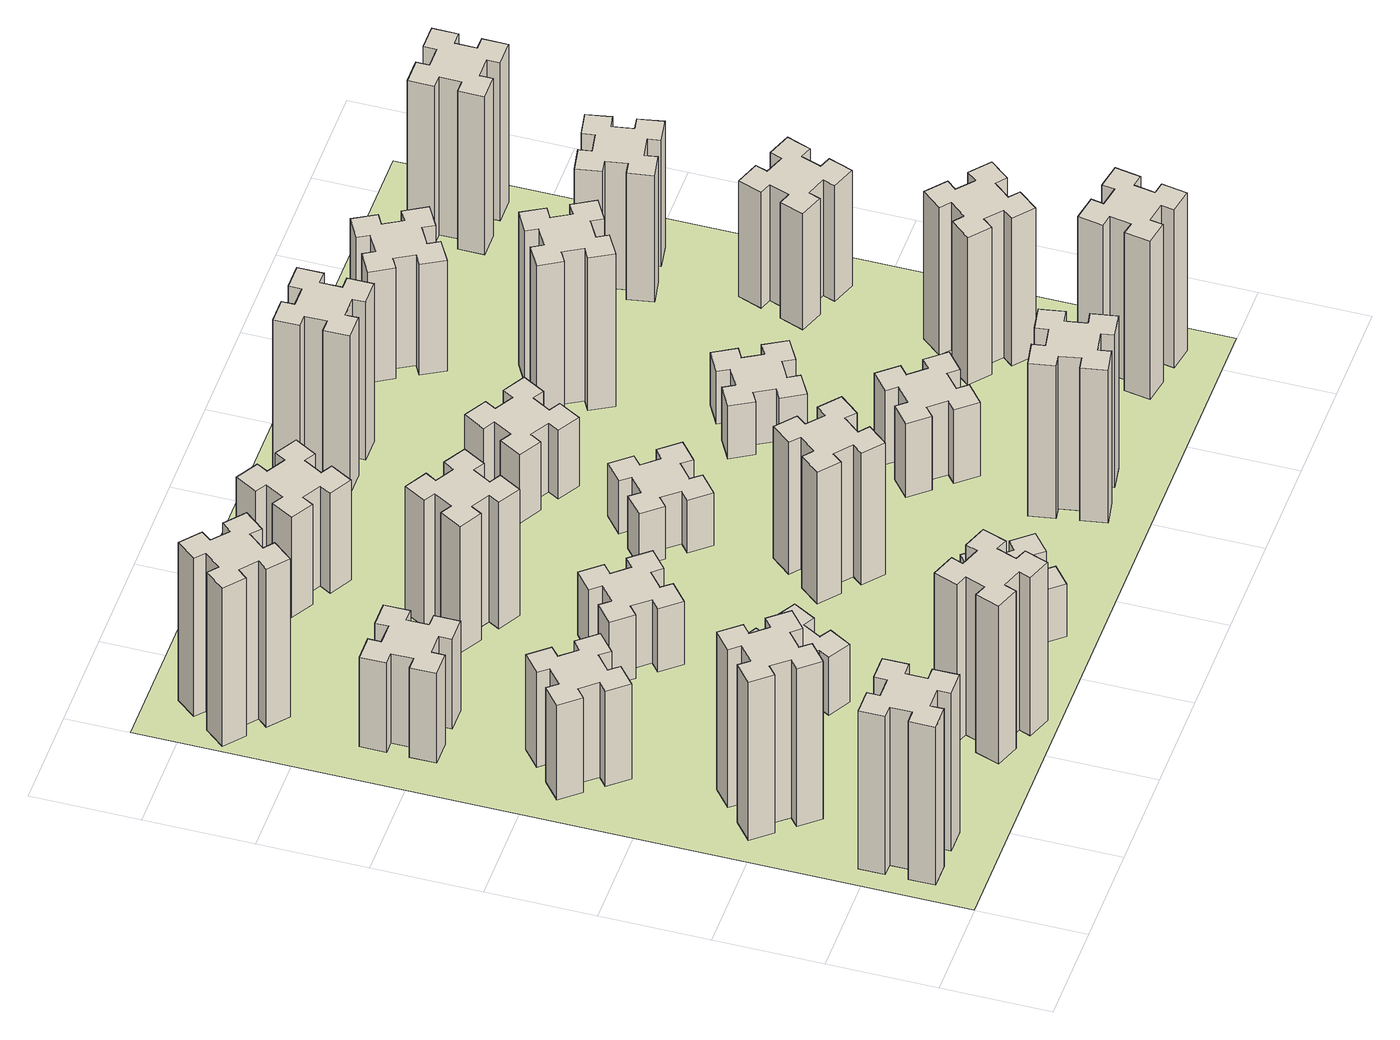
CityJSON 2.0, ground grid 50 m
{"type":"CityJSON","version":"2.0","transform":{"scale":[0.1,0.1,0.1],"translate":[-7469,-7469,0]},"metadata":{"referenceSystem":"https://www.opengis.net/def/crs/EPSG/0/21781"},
"CityObjects":{
"building1":{"type":"Building","attributes":{"class":"1000","function":"1000","usage":"1000","yearOfConstruction":2016,"roofType":"1000","measuredHeight":90,"storeysAboveGround":30,"storeysBelowGround":0},"geometry":[{"type":"Solid","lod":"1","boundaries":[[[[0,1,2,3,4,5,6,7,8,9,10,11,12,13,14,15,16,17,18,19]],[[17,16,20,21]],[[16,15,22,20]],[[15,14,23,22]],[[14,13,24,23]],[[13,12,25,24]],[[12,11,26,25]],[[11,10,27,26]],[[10,9,28,27]],[[9,8,29,28]],[[8,7,30,29]],[[7,6,31,30]],[[6,5,32,31]],[[5,4,33,32]],[[4,3,34,33]],[[3,2,35,34]],[[2,1,36,35]],[[1,0,37,36]],[[0,19,38,37]],[[19,18,39,38]],[[18,17,21,39]],[[24,25,26,27,28,29,30,31,32,33,34,35,36,37,38,39,21,20,22,23]]]]}]},
"building2":{"type":"Building","attributes":{"class":"1000","function":"1000","usage":"1000","yearOfConstruction":2016,"roofType":"1000","measuredHeight":90,"storeysAboveGround":30,"storeysBelowGround":0},"geometry":[{"type":"Solid","lod":"1","boundaries":[[[[40,41,42,43,44,45,46,47,48,49,50,51,52,53,54,55,56,57,58,59]],[[57,56,60,61]],[[56,55,62,60]],[[55,54,63,62]],[[54,53,64,63]],[[53,52,65,64]],[[52,51,66,65]],[[51,50,67,66]],[[50,49,68,67]],[[49,48,69,68]],[[48,47,70,69]],[[47,46,71,70]],[[46,45,72,71]],[[45,44,73,72]],[[44,43,74,73]],[[43,42,75,74]],[[42,41,76,75]],[[41,40,77,76]],[[40,59,78,77]],[[59,58,79,78]],[[58,57,61,79]],[[64,65,66,67,68,69,70,71,72,73,74,75,76,77,78,79,61,60,62,63]]]]}]},
"building3":{"type":"Building","attributes":{"class":"1000","function":"1000","usage":"1000","yearOfConstruction":2016,"roofType":"1000","measuredHeight":54,"storeysAboveGround":30,"storeysBelowGround":0},"geometry":[{"type":"Solid","lod":"1","boundaries":[[[[80,81,82,83,84,85,86,87,88,89,90,91,92,93,94,95,96,97,98,99]],[[97,96,100,101]],[[96,95,102,100]],[[95,94,103,102]],[[94,93,104,103]],[[93,92,105,104]],[[92,91,106,105]],[[91,90,107,106]],[[90,89,108,107]],[[89,88,109,108]],[[88,87,110,109]],[[87,86,111,110]],[[86,85,112,111]],[[85,84,113,112]],[[84,83,114,113]],[[83,82,115,114]],[[82,81,116,115]],[[81,80,117,116]],[[80,99,118,117]],[[99,98,119,118]],[[98,97,101,119]],[[104,105,106,107,108,109,110,111,112,113,114,115,116,117,118,119,101,100,102,103]]]]}]},
"building4":{"type":"Building","attributes":{"class":"1000","function":"1000","usage":"1000","yearOfConstruction":2016,"roofType":"1000","measuredHeight":51,"storeysAboveGround":30,"storeysBelowGround":0},"geometry":[{"type":"Solid","lod":"1","boundaries":[[[[120,121,122,123,124,125,126,127,128,129,130,131,132,133,134,135,136,137,138,139]],[[137,136,140,141]],[[136,135,142,140]],[[135,134,143,142]],[[134,133,144,143]],[[133,132,145,144]],[[132,131,146,145]],[[131,130,147,146]],[[130,129,148,147]],[[129,128,149,148]],[[128,127,150,149]],[[127,126,151,150]],[[126,125,152,151]],[[125,124,153,152]],[[124,123,154,153]],[[123,122,155,154]],[[122,121,156,155]],[[121,120,157,156]],[[120,139,158,157]],[[139,138,159,158]],[[138,137,141,159]],[[144,145,146,147,148,149,150,151,152,153,154,155,156,157,158,159,141,140,142,143]]]]}]},
"building5":{"type":"Building","attributes":{"class":"1000","function":"1000","usage":"1000","yearOfConstruction":2016,"roofType":"1000","measuredHeight":90,"storeysAboveGround":30,"storeysBelowGround":0},"geometry":[{"type":"Solid","lod":"1","boundaries":[[[[160,161,162,163,164,165,166,167,168,169,170,171,172,173,174,175,176,177,178,179]],[[177,176,180,181]],[[176,175,182,180]],[[175,174,183,182]],[[174,173,184,183]],[[173,172,185,184]],[[172,171,186,185]],[[171,170,187,186]],[[170,169,188,187]],[[169,168,189,188]],[[168,167,190,189]],[[167,166,191,190]],[[166,165,192,191]],[[165,164,193,192]],[[164,163,194,193]],[[163,162,195,194]],[[162,161,196,195]],[[161,160,197,196]],[[160,179,198,197]],[[179,178,199,198]],[[178,177,181,199]],[[184,185,186,187,188,189,190,191,192,193,194,195,196,197,198,199,181,180,182,183]]]]}]},
"building6":{"type":"Building","attributes":{"class":"1000","function":"1000","usage":"1000","yearOfConstruction":2016,"roofType":"1000","measuredHeight":90,"storeysAboveGround":30,"storeysBelowGround":0},"geometry":[{"type":"Solid","lod":"1","boundaries":[[[[200,201,202,203,204,205,206,207,208,209,210,211,212,213,214,215,216,217,218,219]],[[217,216,220,221]],[[216,215,222,220]],[[215,214,223,222]],[[214,213,224,223]],[[213,212,225,224]],[[212,211,226,225]],[[211,210,227,226]],[[210,209,228,227]],[[209,208,229,228]],[[208,207,230,229]],[[207,206,231,230]],[[206,205,232,231]],[[205,204,233,232]],[[204,203,234,233]],[[203,202,235,234]],[[202,201,236,235]],[[201,200,237,236]],[[200,219,238,237]],[[219,218,239,238]],[[218,217,221,239]],[[224,225,226,227,228,229,230,231,232,233,234,235,236,237,238,239,221,220,222,223]]]]}]},
"building7":{"type":"Building","attributes":{"class":"1000","function":"1000","usage":"1000","yearOfConstruction":2016,"roofType":"1000","measuredHeight":33,"storeysAboveGround":30,"storeysBelowGround":0},"geometry":[{"type":"Solid","lod":"1","boundaries":[[[[240,241,242,243,244,245,246,247,248,249,250,251,252,253,254,255,256,257,258,259]],[[257,256,260,261]],[[256,255,262,260]],[[255,254,263,262]],[[254,253,264,263]],[[253,252,265,264]],[[252,251,266,265]],[[251,250,267,266]],[[250,249,268,267]],[[249,248,269,268]],[[248,247,270,269]],[[247,246,271,270]],[[246,245,272,271]],[[245,244,273,272]],[[244,243,274,273]],[[243,242,275,274]],[[242,241,276,275]],[[241,240,277,276]],[[240,259,278,277]],[[259,258,279,278]],[[258,257,261,279]],[[264,265,266,267,268,269,270,271,272,273,274,275,276,277,278,279,261,260,262,263]]]]}]},
"building8":{"type":"Building","attributes":{"class":"1000","function":"1000","usage":"1000","yearOfConstruction":2016,"roofType":"1000","measuredHeight":36,"storeysAboveGround":30,"storeysBelowGround":0},"geometry":[{"type":"Solid","lod":"1","boundaries":[[[[280,281,282,283,284,285,286,287,288,289,290,291,292,293,294,295,296,297,298,299]],[[297,296,300,301]],[[296,295,302,300]],[[295,294,303,302]],[[294,293,304,303]],[[293,292,305,304]],[[292,291,306,305]],[[291,290,307,306]],[[290,289,308,307]],[[289,288,309,308]],[[288,287,310,309]],[[287,286,311,310]],[[286,285,312,311]],[[285,284,313,312]],[[284,283,314,313]],[[283,282,315,314]],[[282,281,316,315]],[[281,280,317,316]],[[280,299,318,317]],[[299,298,319,318]],[[298,297,301,319]],[[304,305,306,307,308,309,310,311,312,313,314,315,316,317,318,319,301,300,302,303]]]]}]},
"building9":{"type":"Building","attributes":{"class":"1000","function":"1000","usage":"1000","yearOfConstruction":2016,"roofType":"1000","measuredHeight":30,"storeysAboveGround":30,"storeysBelowGround":0},"geometry":[{"type":"Solid","lod":"1","boundaries":[[[[320,321,322,323,324,325,326,327,328,329,330,331,332,333,334,335,336,337,338,339]],[[337,336,340,341]],[[336,335,342,340]],[[335,334,343,342]],[[334,333,344,343]],[[333,332,345,344]],[[332,331,346,345]],[[331,330,347,346]],[[330,329,348,347]],[[329,328,349,348]],[[328,327,350,349]],[[327,326,351,350]],[[326,325,352,351]],[[325,324,353,352]],[[324,323,354,353]],[[323,322,355,354]],[[322,321,356,355]],[[321,320,357,356]],[[320,339,358,357]],[[339,338,359,358]],[[338,337,341,359]],[[344,345,346,347,348,349,350,351,352,353,354,355,356,357,358,359,341,340,342,343]]]]}]},
"building10":{"type":"Building","attributes":{"class":"1000","function":"1000","usage":"1000","yearOfConstruction":2016,"roofType":"1000","measuredHeight":72,"storeysAboveGround":30,"storeysBelowGround":0},"geometry":[{"type":"Solid","lod":"1","boundaries":[[[[360,361,362,363,364,365,366,367,368,369,370,371,372,373,374,375,376,377,378,379]],[[377,376,380,381]],[[376,375,382,380]],[[375,374,383,382]],[[374,373,384,383]],[[373,372,385,384]],[[372,371,386,385]],[[371,370,387,386]],[[370,369,388,387]],[[369,368,389,388]],[[368,367,390,389]],[[367,366,391,390]],[[366,365,392,391]],[[365,364,393,392]],[[364,363,394,393]],[[363,362,395,394]],[[362,361,396,395]],[[361,360,397,396]],[[360,379,398,397]],[[379,378,399,398]],[[378,377,381,399]],[[384,385,386,387,388,389,390,391,392,393,394,395,396,397,398,399,381,380,382,383]]]]}]},
"building11":{"type":"Building","attributes":{"class":"1000","function":"1000","usage":"1000","yearOfConstruction":2016,"roofType":"1000","measuredHeight":57,"storeysAboveGround":30,"storeysBelowGround":0},"geometry":[{"type":"Solid","lod":"1","boundaries":[[[[400,401,402,403,404,405,406,407,408,409,410,411,412,413,414,415,416,417,418,419]],[[417,416,420,421]],[[416,415,422,420]],[[415,414,423,422]],[[414,413,424,423]],[[413,412,425,424]],[[412,411,426,425]],[[411,410,427,426]],[[410,409,428,427]],[[409,408,429,428]],[[408,407,430,429]],[[407,406,431,430]],[[406,405,432,431]],[[405,404,433,432]],[[404,403,434,433]],[[403,402,435,434]],[[402,401,436,435]],[[401,400,437,436]],[[400,419,438,437]],[[419,418,439,438]],[[418,417,421,439]],[[424,425,426,427,428,429,430,431,432,433,434,435,436,437,438,439,421,420,422,423]]]]}]},
"building12":{"type":"Building","attributes":{"class":"1000","function":"1000","usage":"1000","yearOfConstruction":2016,"roofType":"1000","measuredHeight":75,"storeysAboveGround":30,"storeysBelowGround":0},"geometry":[{"type":"Solid","lod":"1","boundaries":[[[[440,441,442,443,444,445,446,447,448,449,450,451,452,453,454,455,456,457,458,459]],[[457,456,460,461]],[[456,455,462,460]],[[455,454,463,462]],[[454,453,464,463]],[[453,452,465,464]],[[452,451,466,465]],[[451,450,467,466]],[[450,449,468,467]],[[449,448,469,468]],[[448,447,470,469]],[[447,446,471,470]],[[446,445,472,471]],[[445,444,473,472]],[[444,443,474,473]],[[443,442,475,474]],[[442,441,476,475]],[[441,440,477,476]],[[440,459,478,477]],[[459,458,479,478]],[[458,457,461,479]],[[464,465,466,467,468,469,470,471,472,473,474,475,476,477,478,479,461,460,462,463]]]]}]},
"building13":{"type":"Building","attributes":{"class":"1000","function":"1000","usage":"1000","yearOfConstruction":2016,"roofType":"1000","measuredHeight":30,"storeysAboveGround":30,"storeysBelowGround":0},"geometry":[{"type":"Solid","lod":"1","boundaries":[[[[480,481,482,483,484,485,486,487,488,489,490,491,492,493,494,495,496,497,498,499]],[[497,496,500,501]],[[496,495,502,500]],[[495,494,503,502]],[[494,493,504,503]],[[493,492,505,504]],[[492,491,506,505]],[[491,490,507,506]],[[490,489,508,507]],[[489,488,509,508]],[[488,487,510,509]],[[487,486,511,510]],[[486,485,512,511]],[[485,484,513,512]],[[484,483,514,513]],[[483,482,515,514]],[[482,481,516,515]],[[481,480,517,516]],[[480,499,518,517]],[[499,498,519,518]],[[498,497,501,519]],[[504,505,506,507,508,509,510,511,512,513,514,515,516,517,518,519,501,500,502,503]]]]}]},
"building14":{"type":"Building","attributes":{"class":"1000","function":"1000","usage":"1000","yearOfConstruction":2016,"roofType":"1000","measuredHeight":87,"storeysAboveGround":30,"storeysBelowGround":0},"geometry":[{"type":"Solid","lod":"1","boundaries":[[[[520,521,522,523,524,525,526,527,528,529,530,531,532,533,534,535,536,537,538,539]],[[537,536,540,541]],[[536,535,542,540]],[[535,534,543,542]],[[534,533,544,543]],[[533,532,545,544]],[[532,531,546,545]],[[531,530,547,546]],[[530,529,548,547]],[[529,528,549,548]],[[528,527,550,549]],[[527,526,551,550]],[[526,525,552,551]],[[525,524,553,552]],[[524,523,554,553]],[[523,522,555,554]],[[522,521,556,555]],[[521,520,557,556]],[[520,539,558,557]],[[539,538,559,558]],[[538,537,541,559]],[[544,545,546,547,548,549,550,551,552,553,554,555,556,557,558,559,541,540,542,543]]]]}]},
"building15":{"type":"Building","attributes":{"class":"1000","function":"1000","usage":"1000","yearOfConstruction":2016,"roofType":"1000","measuredHeight":39,"storeysAboveGround":30,"storeysBelowGround":0},"geometry":[{"type":"Solid","lod":"1","boundaries":[[[[560,561,562,563,564,565,566,567,568,569,570,571,572,573,574,575,576,577,578,579]],[[577,576,580,581]],[[576,575,582,580]],[[575,574,583,582]],[[574,573,584,583]],[[573,572,585,584]],[[572,571,586,585]],[[571,570,587,586]],[[570,569,588,587]],[[569,568,589,588]],[[568,567,590,589]],[[567,566,591,590]],[[566,565,592,591]],[[565,564,593,592]],[[564,563,594,593]],[[563,562,595,594]],[[562,561,596,595]],[[561,560,597,596]],[[560,579,598,597]],[[579,578,599,598]],[[578,577,581,599]],[[584,585,586,587,588,589,590,591,592,593,594,595,596,597,598,599,581,580,582,583]]]]}]},
"building16":{"type":"Building","attributes":{"class":"1000","function":"1000","usage":"1000","yearOfConstruction":2016,"roofType":"1000","measuredHeight":90,"storeysAboveGround":30,"storeysBelowGround":0},"geometry":[{"type":"Solid","lod":"1","boundaries":[[[[600,601,602,603,604,605,606,607,608,609,610,611,612,613,614,615,616,617,618,619]],[[617,616,620,621]],[[616,615,622,620]],[[615,614,623,622]],[[614,613,624,623]],[[613,612,625,624]],[[612,611,626,625]],[[611,610,627,626]],[[610,609,628,627]],[[609,608,629,628]],[[608,607,630,629]],[[607,606,631,630]],[[606,605,632,631]],[[605,604,633,632]],[[604,603,634,633]],[[603,602,635,634]],[[602,601,636,635]],[[601,600,637,636]],[[600,619,638,637]],[[619,618,639,638]],[[618,617,621,639]],[[624,625,626,627,628,629,630,631,632,633,634,635,636,637,638,639,621,620,622,623]]]]}]},
"building17":{"type":"Building","attributes":{"class":"1000","function":"1000","usage":"1000","yearOfConstruction":2016,"roofType":"1000","measuredHeight":42,"storeysAboveGround":30,"storeysBelowGround":0},"geometry":[{"type":"Solid","lod":"1","boundaries":[[[[640,641,642,643,644,645,646,647,648,649,650,651,652,653,654,655,656,657,658,659]],[[657,656,660,661]],[[656,655,662,660]],[[655,654,663,662]],[[654,653,664,663]],[[653,652,665,664]],[[652,651,666,665]],[[651,650,667,666]],[[650,649,668,667]],[[649,648,669,668]],[[648,647,670,669]],[[647,646,671,670]],[[646,645,672,671]],[[645,644,673,672]],[[644,643,674,673]],[[643,642,675,674]],[[642,641,676,675]],[[641,640,677,676]],[[640,659,678,677]],[[659,658,679,678]],[[658,657,661,679]],[[664,665,666,667,668,669,670,671,672,673,674,675,676,677,678,679,661,660,662,663]]]]}]},
"building18":{"type":"Building","attributes":{"class":"1000","function":"1000","usage":"1000","yearOfConstruction":2016,"roofType":"1000","measuredHeight":30,"storeysAboveGround":30,"storeysBelowGround":0},"geometry":[{"type":"Solid","lod":"1","boundaries":[[[[680,681,682,683,684,685,686,687,688,689,690,691,692,693,694,695,696,697,698,699]],[[697,696,700,701]],[[696,695,702,700]],[[695,694,703,702]],[[694,693,704,703]],[[693,692,705,704]],[[692,691,706,705]],[[691,690,707,706]],[[690,689,708,707]],[[689,688,709,708]],[[688,687,710,709]],[[687,686,711,710]],[[686,685,712,711]],[[685,684,713,712]],[[684,683,714,713]],[[683,682,715,714]],[[682,681,716,715]],[[681,680,717,716]],[[680,699,718,717]],[[699,698,719,718]],[[698,697,701,719]],[[704,705,706,707,708,709,710,711,712,713,714,715,716,717,718,719,701,700,702,703]]]]}]},
"building19":{"type":"Building","attributes":{"class":"1000","function":"1000","usage":"1000","yearOfConstruction":2016,"roofType":"1000","measuredHeight":87,"storeysAboveGround":30,"storeysBelowGround":0},"geometry":[{"type":"Solid","lod":"1","boundaries":[[[[720,721,722,723,724,725,726,727,728,729,730,731,732,733,734,735,736,737,738,739]],[[737,736,740,741]],[[736,735,742,740]],[[735,734,743,742]],[[734,733,744,743]],[[733,732,745,744]],[[732,731,746,745]],[[731,730,747,746]],[[730,729,748,747]],[[729,728,749,748]],[[728,727,750,749]],[[727,726,751,750]],[[726,725,752,751]],[[725,724,753,752]],[[724,723,754,753]],[[723,722,755,754]],[[722,721,756,755]],[[721,720,757,756]],[[720,739,758,757]],[[739,738,759,758]],[[738,737,741,759]],[[744,745,746,747,748,749,750,751,752,753,754,755,756,757,758,759,741,740,742,743]]]]}]},
"building20":{"type":"Building","attributes":{"class":"1000","function":"1000","usage":"1000","yearOfConstruction":2016,"roofType":"1000","measuredHeight":90,"storeysAboveGround":30,"storeysBelowGround":0},"geometry":[{"type":"Solid","lod":"1","boundaries":[[[[760,761,762,763,764,765,766,767,768,769,770,771,772,773,774,775,776,777,778,779]],[[777,776,780,781]],[[776,775,782,780]],[[775,774,783,782]],[[774,773,784,783]],[[773,772,785,784]],[[772,771,786,785]],[[771,770,787,786]],[[770,769,788,787]],[[769,768,789,788]],[[768,767,790,789]],[[767,766,791,790]],[[766,765,792,791]],[[765,764,793,792]],[[764,763,794,793]],[[763,762,795,794]],[[762,761,796,795]],[[761,760,797,796]],[[760,779,798,797]],[[779,778,799,798]],[[778,777,781,799]],[[784,785,786,787,788,789,790,791,792,793,794,795,796,797,798,799,781,780,782,783]]]]}]},
"building21":{"type":"Building","attributes":{"class":"1000","function":"1000","usage":"1000","yearOfConstruction":2016,"roofType":"1000","measuredHeight":63,"storeysAboveGround":30,"storeysBelowGround":0},"geometry":[{"type":"Solid","lod":"1","boundaries":[[[[800,801,802,803,804,805,806,807,808,809,810,811,812,813,814,815,816,817,818,819]],[[817,816,820,821]],[[816,815,822,820]],[[815,814,823,822]],[[814,813,824,823]],[[813,812,825,824]],[[812,811,826,825]],[[811,810,827,826]],[[810,809,828,827]],[[809,808,829,828]],[[808,807,830,829]],[[807,806,831,830]],[[806,805,832,831]],[[805,804,833,832]],[[804,803,834,833]],[[803,802,835,834]],[[802,801,836,835]],[[801,800,837,836]],[[800,819,838,837]],[[819,818,839,838]],[[818,817,821,839]],[[824,825,826,827,828,829,830,831,832,833,834,835,836,837,838,839,821,820,822,823]]]]}]},
"building22":{"type":"Building","attributes":{"class":"1000","function":"1000","usage":"1000","yearOfConstruction":2016,"roofType":"1000","measuredHeight":84,"storeysAboveGround":30,"storeysBelowGround":0},"geometry":[{"type":"Solid","lod":"1","boundaries":[[[[840,841,842,843,844,845,846,847,848,849,850,851,852,853,854,855,856,857,858,859]],[[857,856,860,861]],[[856,855,862,860]],[[855,854,863,862]],[[854,853,864,863]],[[853,852,865,864]],[[852,851,866,865]],[[851,850,867,866]],[[850,849,868,867]],[[849,848,869,868]],[[848,847,870,869]],[[847,846,871,870]],[[846,845,872,871]],[[845,844,873,872]],[[844,843,874,873]],[[843,842,875,874]],[[842,841,876,875]],[[841,840,877,876]],[[840,859,878,877]],[[859,858,879,878]],[[858,857,861,879]],[[864,865,866,867,868,869,870,871,872,873,874,875,876,877,878,879,861,860,862,863]]]]}]},
"building23":{"type":"Building","attributes":{"class":"1000","function":"1000","usage":"1000","yearOfConstruction":2016,"roofType":"1000","measuredHeight":66,"storeysAboveGround":30,"storeysBelowGround":0},"geometry":[{"type":"Solid","lod":"1","boundaries":[[[[880,881,882,883,884,885,886,887,888,889,890,891,892,893,894,895,896,897,898,899]],[[897,896,900,901]],[[896,895,902,900]],[[895,894,903,902]],[[894,893,904,903]],[[893,892,905,904]],[[892,891,906,905]],[[891,890,907,906]],[[890,889,908,907]],[[889,888,909,908]],[[888,887,910,909]],[[887,886,911,910]],[[886,885,912,911]],[[885,884,913,912]],[[884,883,914,913]],[[883,882,915,914]],[[882,881,916,915]],[[881,880,917,916]],[[880,899,918,917]],[[899,898,919,918]],[[898,897,901,919]],[[904,905,906,907,908,909,910,911,912,913,914,915,916,917,918,919,901,900,902,903]]]]}]},
"building24":{"type":"Building","attributes":{"class":"1000","function":"1000","usage":"1000","yearOfConstruction":2016,"roofType":"1000","measuredHeight":72,"storeysAboveGround":30,"storeysBelowGround":0},"geometry":[{"type":"Solid","lod":"1","boundaries":[[[[920,921,922,923,924,925,926,927,928,929,930,931,932,933,934,935,936,937,938,939]],[[937,936,940,941]],[[936,935,942,940]],[[935,934,943,942]],[[934,933,944,943]],[[933,932,945,944]],[[932,931,946,945]],[[931,930,947,946]],[[930,929,948,947]],[[929,928,949,948]],[[928,927,950,949]],[[927,926,951,950]],[[926,925,952,951]],[[925,924,953,952]],[[924,923,954,953]],[[923,922,955,954]],[[922,921,956,955]],[[921,920,957,956]],[[920,939,958,957]],[[939,938,959,958]],[[938,937,941,959]],[[944,945,946,947,948,949,950,951,952,953,954,955,956,957,958,959,941,940,942,943]]]]}]},
"building25":{"type":"Building","attributes":{"class":"1000","function":"1000","usage":"1000","yearOfConstruction":2016,"roofType":"1000","measuredHeight":90,"storeysAboveGround":30,"storeysBelowGround":0},"geometry":[{"type":"Solid","lod":"1","boundaries":[[[[960,961,962,963,964,965,966,967,968,969,970,971,972,973,974,975,976,977,978,979]],[[977,976,980,981]],[[976,975,982,980]],[[975,974,983,982]],[[974,973,984,983]],[[973,972,985,984]],[[972,971,986,985]],[[971,970,987,986]],[[970,969,988,987]],[[969,968,989,988]],[[968,967,990,989]],[[967,966,991,990]],[[966,965,992,991]],[[965,964,993,992]],[[964,963,994,993]],[[963,962,995,994]],[[962,961,996,995]],[[961,960,997,996]],[[960,979,998,997]],[[979,978,999,998]],[[978,977,981,999]],[[984,985,986,987,988,989,990,991,992,993,994,995,996,997,998,999,981,980,982,983]]]]}]},
"landuse1":{"type":"LandUse","attributes":{"name":"plot1","function":"1010"},"geometry":[{"type":"MultiSurface","lod":"1","boundaries":[[[1000,1001,1002,1003]]]}]}
},
"vertices":[
[165,425,0],[165,325,0],[105,325,0],[105,205,0],[225,205,0],[225,265,0],[325,265,0],[325,205,0],[445,205,0],[445,325,0],[385,325,0],[385,425,0],[445,425,0],[445,545,0],[325,545,0],[325,485,0],[225,485,0],[225,545,0],[105,545,0],[105,425,0],[225,485,900],[225,545,900],[325,485,900],[325,545,900],[445,545,900],[445,425,900],[385,425,900],[385,325,900],[445,325,900],[445,205,900],[325,205,900],[325,265,900],[225,265,900],[225,205,900],[105,205,900],[105,325,900],[165,325,900],[165,425,900],[105,425,900],[105,545,900],
[492,1048,0],[427,1124,0],[473,1163,0],[396,1255,0],[304,1178,0],[343,1132,0],[266,1067,0],[228,1113,0],[136,1036,0],[213,944,0],[259,983,0],[323,906,0],[277,868,0],[354,776,0],[446,853,0],[408,899,0],[484,963,0],[523,917,0],[615,994,0],[538,1086,0],[484,963,900],[523,917,900],[408,899,900],[446,853,900],[354,776,900],[277,868,900],[323,906,900],[259,983,900],[213,944,900],[136,1036,900],[228,1113,900],[266,1067,900],[343,1132,900],[304,1178,900],[396,1255,900],[473,1163,900],[427,1124,900],[492,1048,900],[538,1086,900],[615,994,900],
[492,1888,0],[427,1964,0],[473,2003,0],[396,2095,0],[304,2018,0],[343,1972,0],[266,1907,0],[228,1953,0],[136,1876,0],[213,1784,0],[259,1823,0],[323,1746,0],[277,1708,0],[354,1616,0],[446,1693,0],[408,1739,0],[484,1803,0],[523,1757,0],[615,1834,0],[538,1926,0],[484,1803,540],[523,1757,540],[408,1739,540],[446,1693,540],[354,1616,540],[277,1708,540],[323,1746,540],[259,1823,540],[213,1784,540],[136,1876,540],[228,1953,540],[266,1907,540],[343,1972,540],[304,2018,540],[396,2095,540],[473,2003,540],[427,1964,540],[492,1888,540],[538,1926,540],[615,1834,540],
[485,2545,0],[485,2645,0],[545,2645,0],[545,2765,0],[425,2765,0],[425,2705,0],[325,2705,0],[325,2765,0],[205,2765,0],[205,2645,0],[265,2645,0],[265,2545,0],[205,2545,0],[205,2425,0],[325,2425,0],[325,2485,0],[425,2485,0],[425,2425,0],[545,2425,0],[545,2545,0],[425,2485,510],[425,2425,510],[325,2485,510],[325,2425,510],[205,2425,510],[205,2545,510],[265,2545,510],[265,2645,510],[205,2645,510],[205,2765,510],[325,2765,510],[325,2705,510],[425,2705,510],[425,2765,510],[545,2765,510],[545,2645,510],[485,2645,510],[485,2545,510],[545,2545,510],[545,2425,510],
[1029,360,0],[995,266,0],[939,287,0],[897,174,0],[1010,133,0],[1031,189,0],[1125,155,0],[1104,99,0],[1217,57,0],[1258,170,0],[1202,191,0],[1236,285,0],[1292,264,0],[1333,377,0],[1220,418,0],[1200,362,0],[1106,396,0],[1127,452,0],[1014,493,0],[973,380,0],[1106,396,900],[1127,452,900],[1200,362,900],[1220,418,900],[1333,377,900],[1292,264,900],[1236,285,900],[1202,191,900],[1258,170,900],[1217,57,900],[1104,99,900],[1125,155,900],[1031,189,900],[1010,133,900],[897,174,900],[939,287,900],[995,266,900],[1029,360,900],[973,380,900],[1014,493,900],
[384,3387,0],[308,3452,0],[346,3498,0],[254,3575,0],[177,3483,0],[223,3444,0],[159,3368,0],[113,3406,0],[36,3314,0],[128,3237,0],[166,3283,0],[243,3219,0],[204,3173,0],[296,3096,0],[373,3188,0],[327,3226,0],[392,3303,0],[438,3264,0],[515,3356,0],[423,3433,0],[392,3303,900],[438,3264,900],[327,3226,900],[373,3188,900],[296,3096,900],[204,3173,900],[243,3219,900],[166,3283,900],[128,3237,900],[36,3314,900],[113,3406,900],[159,3368,900],[223,3444,900],[177,3483,900],[254,3575,900],[346,3498,900],[308,3452,900],[384,3387,900],[423,3433,900],[515,3356,900],
[1086,1017,0],[1136,1104,0],[1188,1074,0],[1248,1178,0],[1144,1238,0],[1114,1186,0],[1027,1236,0],[1057,1288,0],[953,1348,0],[893,1244,0],[945,1214,0],[895,1127,0],[843,1157,0],[783,1053,0],[887,993,0],[917,1045,0],[1004,995,0],[974,943,0],[1078,883,0],[1138,987,0],[1004,995,330],[974,943,330],[917,1045,330],[887,993,330],[783,1053,330],[843,1157,330],[895,1127,330],[945,1214,330],[893,1244,330],[953,1348,330],[1057,1288,330],[1027,1236,330],[1114,1186,330],[1144,1238,330],[1248,1178,330],[1188,1074,330],[1136,1104,330],[1086,1017,330],[1138,987,330],[1078,883,330],
[1083,1972,0],[1006,1907,0],[968,1953,0],[876,1876,0],[953,1784,0],[999,1823,0],[1063,1746,0],[1017,1708,0],[1094,1616,0],[1186,1693,0],[1148,1739,0],[1224,1803,0],[1263,1757,0],[1355,1834,0],[1278,1926,0],[1232,1888,0],[1167,1964,0],[1213,2003,0],[1136,2095,0],[1044,2018,0],[1167,1964,360],[1213,2003,360],[1232,1888,360],[1278,1926,360],[1355,1834,360],[1263,1757,360],[1224,1803,360],[1148,1739,360],[1186,1693,360],[1094,1616,360],[1017,1708,360],[1063,1746,360],[999,1823,360],[953,1784,360],[876,1876,360],[968,1953,360],[1006,1907,360],[1083,1972,360],[1044,2018,360],[1136,2095,360],
[1639,343,0],[1703,266,0],[1657,228,0],[1734,136,0],[1826,213,0],[1788,259,0],[1864,323,0],[1903,277,0],[1995,354,0],[1918,446,0],[1872,408,0],[1807,484,0],[1853,523,0],[1776,615,0],[1684,538,0],[1723,492,0],[1646,427,0],[1608,473,0],[1516,396,0],[1593,304,0],[1646,427,300],[1608,473,300],[1723,492,300],[1684,538,300],[1776,615,300],[1853,523,300],[1807,484,300],[1872,408,300],[1918,446,300],[1995,354,300],[1903,277,300],[1864,323,300],[1788,259,300],[1826,213,300],[1734,136,300],[1657,228,300],[1703,266,300],[1639,343,300],[1593,304,300],[1516,396,300],
[1214,2666,0],[1127,2716,0],[1157,2768,0],[1053,2828,0],[993,2724,0],[1045,2694,0],[995,2607,0],[943,2637,0],[883,2533,0],[987,2473,0],[1017,2525,0],[1104,2475,0],[1074,2423,0],[1178,2363,0],[1238,2467,0],[1186,2497,0],[1236,2584,0],[1288,2554,0],[1348,2658,0],[1244,2718,0],[1236,2584,720],[1288,2554,720],[1186,2497,720],[1238,2467,720],[1178,2363,720],[1074,2423,720],[1104,2475,720],[1017,2525,720],[987,2473,720],[883,2533,720],[943,2637,720],[995,2607,720],[1045,2694,720],[993,2724,720],[1053,2828,720],[1157,2768,720],[1127,2716,720],[1214,2666,720],[1244,2718,720],[1348,2658,720],
[1186,3237,0],[1236,3324,0],[1288,3294,0],[1348,3398,0],[1244,3458,0],[1214,3406,0],[1127,3456,0],[1157,3508,0],[1053,3568,0],[993,3464,0],[1045,3434,0],[995,3347,0],[943,3377,0],[883,3273,0],[987,3213,0],[1017,3265,0],[1104,3215,0],[1074,3163,0],[1178,3103,0],[1238,3207,0],[1104,3215,570],[1074,3163,570],[1017,3265,570],[987,3213,570],[883,3273,570],[943,3377,570],[995,3347,570],[1045,3434,570],[993,3464,570],[1053,3568,570],[1157,3508,570],[1127,3456,570],[1214,3406,570],[1244,3458,570],[1348,3398,570],[1288,3294,570],[1236,3324,570],[1186,3237,570],[1238,3207,570],[1178,3103,570],
[1803,1324,0],[1739,1248,0],[1693,1286,0],[1616,1194,0],[1708,1117,0],[1746,1163,0],[1823,1099,0],[1784,1053,0],[1876,976,0],[1953,1068,0],[1907,1106,0],[1972,1183,0],[2018,1144,0],[2095,1236,0],[2003,1313,0],[1964,1267,0],[1888,1332,0],[1926,1378,0],[1834,1455,0],[1757,1363,0],[1888,1332,750],[1926,1378,750],[1964,1267,750],[2003,1313,750],[2095,1236,750],[2018,1144,750],[1972,1183,750],[1907,1106,750],[1953,1068,750],[1876,976,750],[1784,1053,750],[1823,1099,750],[1746,1163,750],[1708,1117,750],[1616,1194,750],[1693,1286,750],[1739,1248,750],[1803,1324,750],[1757,1363,750],[1834,1455,750],
[1972,1988,0],[1907,2064,0],[1953,2103,0],[1876,2195,0],[1784,2118,0],[1823,2072,0],[1746,2007,0],[1708,2053,0],[1616,1976,0],[1693,1884,0],[1739,1923,0],[1803,1846,0],[1757,1808,0],[1834,1716,0],[1926,1793,0],[1888,1839,0],[1964,1903,0],[2003,1857,0],[2095,1934,0],[2018,2026,0],[1964,1903,300],[2003,1857,300],[1888,1839,300],[1926,1793,300],[1834,1716,300],[1757,1808,300],[1803,1846,300],[1739,1923,300],[1693,1884,300],[1616,1976,300],[1708,2053,300],[1746,2007,300],[1823,2072,300],[1784,2118,300],[1876,2195,300],[1953,2103,300],[1907,2064,300],[1972,1988,300],[2018,2026,300],[2095,1934,300],
[2625,492,0],[2527,475,0],[2517,534,0],[2398,513,0],[2419,395,0],[2478,405,0],[2496,307,0],[2437,297,0],[2457,178,0],[2576,199,0],[2565,258,0],[2664,276,0],[2674,217,0],[2792,237,0],[2771,356,0],[2712,345,0],[2695,444,0],[2754,454,0],[2733,572,0],[2615,551,0],[2695,444,870],[2754,454,870],[2712,345,870],[2771,356,870],[2792,237,870],[2674,217,870],[2664,276,870],[2565,258,870],[2576,199,870],[2457,178,870],[2437,297,870],[2496,307,870],[2478,405,870],[2419,395,870],[2398,513,870],[2517,534,870],[2527,475,870],[2625,492,870],[2615,551,870],[2733,572,870],
[2026,2497,0],[2076,2584,0],[2128,2554,0],[2188,2658,0],[2084,2718,0],[2054,2666,0],[1967,2716,0],[1997,2768,0],[1893,2828,0],[1833,2724,0],[1885,2694,0],[1835,2607,0],[1783,2637,0],[1723,2533,0],[1827,2473,0],[1857,2525,0],[1944,2475,0],[1914,2423,0],[2018,2363,0],[2078,2467,0],[1944,2475,390],[1914,2423,390],[1857,2525,390],[1827,2473,390],[1723,2533,390],[1783,2637,390],[1835,2607,390],[1885,2694,390],[1833,2724,390],[1893,2828,390],[1997,2768,390],[1967,2716,390],[2054,2666,390],[2084,2718,390],[2188,2658,390],[2128,2554,390],[2076,2584,390],[2026,2497,390],[2078,2467,390],[2018,2363,390],
[1965,3385,0],[1965,3485,0],[2025,3485,0],[2025,3605,0],[1905,3605,0],[1905,3545,0],[1805,3545,0],[1805,3605,0],[1685,3605,0],[1685,3485,0],[1745,3485,0],[1745,3385,0],[1685,3385,0],[1685,3265,0],[1805,3265,0],[1805,3325,0],[1905,3325,0],[1905,3265,0],[2025,3265,0],[2025,3385,0],[1905,3325,900],[1905,3265,900],[1805,3325,900],[1805,3265,900],[1685,3265,900],[1685,3385,900],[1745,3385,900],[1745,3485,900],[1685,3485,900],[1685,3605,900],[1805,3605,900],[1805,3545,900],[1905,3545,900],[1905,3605,900],[2025,3605,900],[2025,3485,900],[1965,3485,900],[1965,3385,900],[2025,3385,900],[2025,3265,900],
[2563,1132,0],[2486,1067,0],[2448,1113,0],[2356,1036,0],[2433,944,0],[2479,983,0],[2543,906,0],[2497,868,0],[2574,776,0],[2666,853,0],[2628,899,0],[2704,963,0],[2743,917,0],[2835,994,0],[2758,1086,0],[2712,1048,0],[2647,1124,0],[2693,1163,0],[2616,1255,0],[2524,1178,0],[2647,1124,420],[2693,1163,420],[2712,1048,420],[2758,1086,420],[2835,994,420],[2743,917,420],[2704,963,420],[2628,899,420],[2666,853,420],[2574,776,420],[2497,868,420],[2543,906,420],[2479,983,420],[2433,944,420],[2356,1036,420],[2448,1113,420],[2486,1067,420],[2563,1132,420],[2524,1178,420],[2616,1255,420],
[2475,1744,0],[2525,1657,0],[2473,1627,0],[2533,1523,0],[2637,1583,0],[2607,1635,0],[2694,1685,0],[2724,1633,0],[2828,1693,0],[2768,1797,0],[2716,1767,0],[2666,1854,0],[2718,1884,0],[2658,1988,0],[2554,1928,0],[2584,1876,0],[2497,1826,0],[2467,1878,0],[2363,1818,0],[2423,1714,0],[2497,1826,300],[2467,1878,300],[2584,1876,300],[2554,1928,300],[2658,1988,300],[2718,1884,300],[2666,1854,300],[2716,1767,300],[2768,1797,300],[2828,1693,300],[2724,1633,300],[2694,1685,300],[2607,1635,300],[2637,1583,300],[2533,1523,300],[2473,1627,300],[2525,1657,300],[2475,1744,300],[2423,1714,300],[2363,1818,300],
[2607,2475,0],[2694,2525,0],[2724,2473,0],[2828,2533,0],[2768,2637,0],[2716,2607,0],[2666,2694,0],[2718,2724,0],[2658,2828,0],[2554,2768,0],[2584,2716,0],[2497,2666,0],[2467,2718,0],[2363,2658,0],[2423,2554,0],[2475,2584,0],[2525,2497,0],[2473,2467,0],[2533,2363,0],[2637,2423,0],[2525,2497,870],[2473,2467,870],[2475,2584,870],[2423,2554,870],[2363,2658,870],[2467,2718,870],[2497,2666,870],[2584,2716,870],[2554,2768,870],[2658,2828,870],[2718,2724,870],[2666,2694,870],[2716,2607,870],[2768,2637,870],[2828,2533,870],[2724,2473,870],[2694,2525,870],[2607,2475,870],[2637,2423,870],[2533,2363,870],
[3504,475,0],[3405,492,0],[3416,551,0],[3297,572,0],[3277,454,0],[3336,444,0],[3318,345,0],[3259,356,0],[3238,237,0],[3357,217,0],[3367,276,0],[3465,258,0],[3455,199,0],[3573,178,0],[3594,297,0],[3535,307,0],[3552,405,0],[3611,395,0],[3632,513,0],[3514,534,0],[3552,405,900],[3611,395,900],[3535,307,900],[3594,297,900],[3573,178,900],[3455,199,900],[3465,258,900],[3367,276,900],[3357,217,900],[3238,237,900],[3259,356,900],[3318,345,900],[3336,444,900],[3277,454,900],[3297,572,900],[3416,551,900],[3405,492,900],[3504,475,900],[3514,534,900],[3632,513,900],
[2716,3347,0],[2666,3434,0],[2718,3464,0],[2658,3568,0],[2554,3508,0],[2584,3456,0],[2497,3406,0],[2467,3458,0],[2363,3398,0],[2423,3294,0],[2475,3324,0],[2525,3237,0],[2473,3207,0],[2533,3103,0],[2637,3163,0],[2607,3215,0],[2694,3265,0],[2724,3213,0],[2828,3273,0],[2768,3377,0],[2694,3265,630],[2724,3213,630],[2607,3215,630],[2637,3163,630],[2533,3103,630],[2473,3207,630],[2525,3237,630],[2475,3324,630],[2423,3294,630],[2363,3398,630],[2467,3458,630],[2497,3406,630],[2584,3456,630],[2554,3508,630],[2658,3568,630],[2718,3464,630],[2666,3434,630],[2716,3347,630],[2768,3377,630],[2828,3273,630],
[3387,906,0],[3452,983,0],[3498,944,0],[3575,1036,0],[3483,1113,0],[3444,1067,0],[3368,1132,0],[3406,1178,0],[3314,1255,0],[3237,1163,0],[3283,1124,0],[3219,1048,0],[3173,1086,0],[3096,994,0],[3188,917,0],[3226,963,0],[3303,899,0],[3264,853,0],[3356,776,0],[3433,868,0],[3303,899,840],[3264,853,840],[3226,963,840],[3188,917,840],[3096,994,840],[3173,1086,840],[3219,1048,840],[3283,1124,840],[3237,1163,840],[3314,1255,840],[3406,1178,840],[3368,1132,840],[3444,1067,840],[3483,1113,840],[3575,1036,840],[3498,944,840],[3452,983,840],[3387,906,840],[3433,868,840],[3356,776,840],
[3520,1942,0],[3426,1976,0],[3447,2032,0],[3334,2073,0],[3293,1960,0],[3349,1940,0],[3315,1846,0],[3259,1867,0],[3217,1754,0],[3330,1713,0],[3351,1769,0],[3445,1735,0],[3424,1679,0],[3537,1637,0],[3578,1750,0],[3522,1771,0],[3556,1865,0],[3612,1844,0],[3653,1957,0],[3540,1998,0],[3556,1865,660],[3612,1844,660],[3522,1771,660],[3578,1750,660],[3537,1637,660],[3424,1679,660],[3445,1735,660],[3351,1769,660],[3330,1713,660],[3217,1754,660],[3259,1867,660],[3315,1846,660],[3349,1940,660],[3293,1960,660],[3334,2073,660],[3447,2032,660],[3426,1976,660],[3520,1942,660],[3540,1998,660],[3653,1957,660],
[3365,2712,0],[3267,2695,0],[3257,2754,0],[3138,2733,0],[3159,2615,0],[3218,2625,0],[3236,2527,0],[3177,2517,0],[3197,2398,0],[3316,2419,0],[3305,2478,0],[3404,2496,0],[3414,2437,0],[3532,2457,0],[3511,2576,0],[3452,2565,0],[3435,2664,0],[3494,2674,0],[3473,2792,0],[3355,2771,0],[3435,2664,720],[3494,2674,720],[3452,2565,720],[3511,2576,720],[3532,2457,720],[3414,2437,720],[3404,2496,720],[3305,2478,720],[3316,2419,720],[3197,2398,720],[3177,2517,720],[3236,2527,720],[3218,2625,720],[3159,2615,720],[3138,2733,720],[3257,2754,720],[3267,2695,720],[3365,2712,720],[3355,2771,720],[3473,2792,720],
[3385,3225,0],[3485,3225,0],[3485,3165,0],[3605,3165,0],[3605,3285,0],[3545,3285,0],[3545,3385,0],[3605,3385,0],[3605,3505,0],[3485,3505,0],[3485,3445,0],[3385,3445,0],[3385,3505,0],[3265,3505,0],[3265,3385,0],[3325,3385,0],[3325,3285,0],[3265,3285,0],[3265,3165,0],[3385,3165,0],[3325,3285,900],[3265,3285,900],[3325,3385,900],[3265,3385,900],[3265,3505,900],[3385,3505,900],[3385,3445,900],[3485,3445,900],[3485,3505,900],[3605,3505,900],[3605,3385,900],[3545,3385,900],[3545,3285,900],[3605,3285,900],[3605,3165,900],[3485,3165,900],[3485,3225,900],[3385,3225,900],[3385,3165,900],[3265,3165,900],
[5,3705,0],[3705,3705,0],[3705,5,0],[5,5,0]
]}
